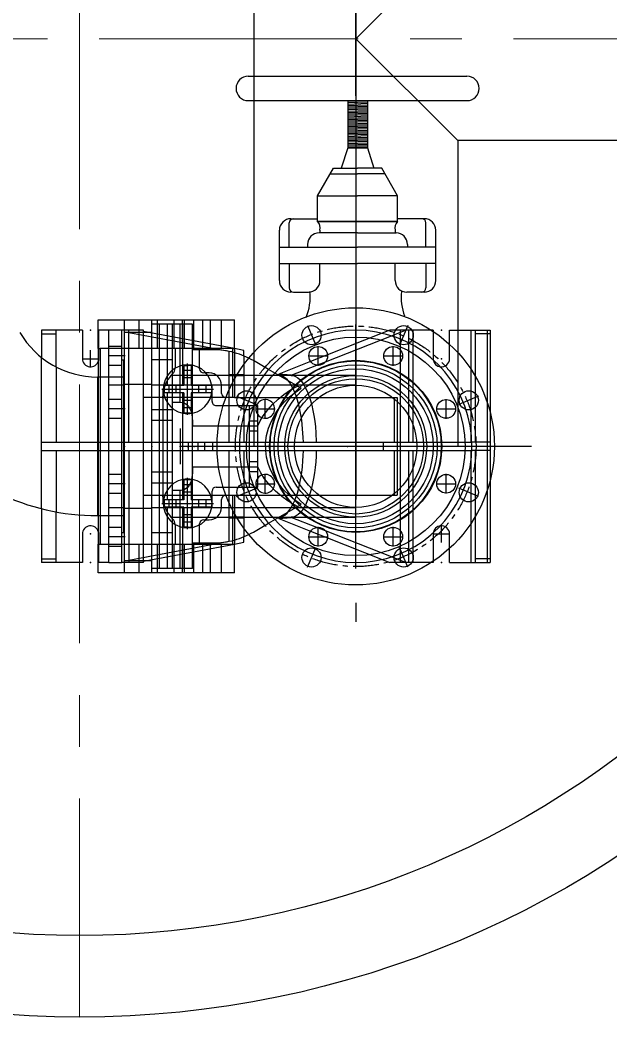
# Model space of a CAD drawing. Header units: millimetres. Extents: x 24859265 to 26550985, y 32092698 to 33532929.
# Drawn here: x 26305058 to 26305781, y 33049108 to 33050331 of the extents above; entities that cross this region are included whole.
import ezdxf

# ---------------------------------------------------------------- set-up
doc = ezdxf.new("R2010")
doc.units = ezdxf.units.MM
doc.linetypes.add('CENTER', pattern=[50.8, 31.75, -6.35, 6.35, -6.35])
doc.linetypes.add('осевая', pattern=[50.8, 31.75, -6.35, 6.35, -6.35])
for name, color, linetype in [('CL', 1, 'CENTER'), ('OUTLINE', 6, 'Continuous'), ('VIS', 7, 'Continuous')]:
    doc.layers.add(name, color=color, linetype=linetype)

msp = doc.modelspace()

# ---------------------------------------------------------------- linework, layer by layer
at = {"color": 1, "linetype": 'осевая', "lineweight": 15, "ltscale": 10}
for p, q in [((26305130.9466, 33051407.9935), (26305130.9466, 33049107.9935)), ((26303630.9466, 33050307.8732), (26306630.9466, 33050307.8732))]:
    msp.add_line(p, q, dxfattribs=at)
at = {"lineweight": 30}
for p, q in [((26305344.3614, 33050807.9935), (26305344.3614, 33049807.9935)), ((26305594.3614, 33050432.9935), (26305469.3614, 33050307.9935)), ((26305469.3614, 33050307.9935), (26305594.3614, 33050182.9935)), ((26306564.7655, 33050182.9935), (26305594.3614, 33050182.9935)), ((26305594.3614, 33050182.9935), (26305594.3614, 33049807.9935))]:
    msp.add_line(p, q, dxfattribs=at)
at = {"lineweight": 20}
msp.add_line((26305469.3614, 33050807.9935), (26305469.3614, 33049807.9935), dxfattribs=at)
at = {"color": 7}
for p, q in [((26305337.6696, 33050261.9935), (26305605.6696, 33050261.9935)), ((26305337.6696, 33050231.9935), (26305605.6696, 33050231.9935)), ((26305459.6696, 33050231.9935), (26305459.6696, 33050173.9935)), ((26305483.6696, 33050231.6178), (26305459.6696, 33050230.756)), ((26305483.6696, 33050230.0688), (26305459.6696, 33050229.207)), ((26305483.6696, 33050231.9935), (26305483.6696, 33050173.9935)), ((26305483.6696, 33050228.3453), (26305459.6696, 33050227.4835)), ((26305483.6696, 33050226.6217), (26305459.6696, 33050225.76)), ((26305483.6696, 33050224.8982), (26305459.6696, 33050224.0364)), ((26305483.6696, 33050223.1317), (26305459.6696, 33050222.27)), ((26305483.6696, 33050221.4082), (26305459.6696, 33050220.5464)), ((26305483.6696, 33050219.6847), (26305459.6696, 33050218.8229)), ((26305483.6696, 33050217.9611), (26305459.6696, 33050217.0994)), ((26305483.6696, 33050216.2376), (26305459.6696, 33050215.3759)), ((26305483.7005, 33050214.5141), (26305459.7005, 33050213.6523)), ((26305483.7005, 33050212.7906), (26305459.7005, 33050211.9288)), ((26305483.7005, 33050211.067), (26305459.7005, 33050210.2053)), ((26305483.7005, 33050209.3435), (26305459.7005, 33050208.4817)), ((26305483.7005, 33050207.62), (26305459.7005, 33050206.7582)), ((26305483.7005, 33050205.8964), (26305459.7005, 33050205.0347)), ((26305483.7005, 33050204.1729), (26305459.7005, 33050203.3112)), ((26305483.7005, 33050202.4494), (26305459.7005, 33050201.5876)), ((26305483.7005, 33050200.7259), (26305459.7005, 33050199.8641)), ((26305483.7005, 33050199.0023), (26305459.7005, 33050198.1406)), ((26305483.7005, 33050197.2788), (26305459.7005, 33050196.417)), ((26305483.7315, 33050195.5553), (26305459.7315, 33050194.6935)), ((26305483.7315, 33050193.8317), (26305459.7315, 33050192.97)), ((26305483.6696, 33050185.2141), (26305459.6696, 33050184.3523)), ((26305483.6696, 33050183.4906), (26305459.6696, 33050182.6288)), ((26305483.6696, 33050181.767), (26305459.6696, 33050180.9053)), ((26305483.7315, 33050192.1082), (26305459.7315, 33050191.2465)), ((26305483.7315, 33050190.3847), (26305459.7315, 33050189.5229)), ((26305483.7315, 33050188.6612), (26305459.7315, 33050187.7994)), ((26305483.7315, 33050186.9376), (26305459.7315, 33050186.0759)), ((26305459.6696, 33050174.0112), (26305451.7299, 33050149.0313)), ((26305483.6696, 33050180.0435), (26305459.6696, 33050179.1818)), ((26305483.6696, 33050178.32), (26305459.6696, 33050177.4582)), ((26305483.6696, 33050176.5965), (26305459.6696, 33050175.7347)), ((26305483.6696, 33050174.8729), (26305459.6696, 33050174.0112)), ((26305459.6696, 33050173.9935), (26305483.6696, 33050173.9935)), ((26305483.6696, 33050173.9935), (26305491.6092, 33050149.0313)), ((26305422.7271, 33050115.1102), (26305441.9582, 33050149.0313)), ((26305441.9582, 33050149.0313), (26305471.6696, 33050149.0313)), ((26305501.3809, 33050149.0313), (26305471.6696, 33050149.0313)), ((26305520.612, 33050115.1102), (26305501.3809, 33050149.0313)), ((26305438.1443, 33050142.304), (26305471.6696, 33050142.304)), ((26305505.1949, 33050142.304), (26305471.6696, 33050142.304)), ((26305422.7271, 33050083.7684), (26305422.7271, 33050115.1102)), ((26305422.7271, 33050115.1102), (26305471.6696, 33050115.1102)), ((26305520.612, 33050115.1102), (26305471.6696, 33050115.1102)), ((26305520.612, 33050083.7684), (26305520.612, 33050115.1102)), ((26305389.8301, 33050087.1606), (26305422.7271, 33050087.1606)), ((26305422.7271, 33050083.7684), (26305471.6696, 33050083.7684)), ((26305471.6696, 33050083.7684), (26305422.7271, 33050083.7684)), ((26305520.612, 33050083.7684), (26305471.6696, 33050083.7684)), ((26305471.6696, 33050083.7684), (26305520.612, 33050083.7684)), ((26305553.5091, 33050087.1606), (26305520.612, 33050087.1606)), ((26305375.8301, 33050011.2261), (26305375.8301, 33050073.1606)), ((26305387.9451, 33050052.2024), (26305387.9451, 33050082.1606)), ((26305425.4902, 33050073.1606), (26305425.4902, 33050069.7074)), ((26305517.8489, 33050073.1606), (26305517.8489, 33050069.7074)), ((26305555.394, 33050052.2024), (26305555.394, 33050082.1606)), ((26305567.5091, 33050011.2261), (26305567.5091, 33050073.1606)), ((26305432.1111, 33050069.7074), (26305424.4325, 33050069.7074)), ((26305471.6696, 33050069.7074), (26305432.1111, 33050069.7074)), ((26305471.6696, 33050069.7074), (26305511.228, 33050069.7074)), ((26305511.228, 33050069.7074), (26305518.9066, 33050069.7074)), ((26305375.8301, 33050052.2024), (26305471.6696, 33050052.2024)), ((26305410.4325, 33050055.7074), (26305410.4325, 33050052.2024)), ((26305567.5091, 33050052.2024), (26305471.6696, 33050052.2024)), ((26305532.9066, 33050055.7074), (26305532.9066, 33050052.2024)), ((26305375.8301, 33050032.1843), (26305471.6696, 33050032.1843)), ((26305387.9451, 33050032.1843), (26305387.9451, 33050002.2261)), ((26305425.4902, 33050011.2261), (26305425.4902, 33050032.1843)), ((26305567.5091, 33050032.1843), (26305471.6696, 33050032.1843)), ((26305517.8489, 33050011.2261), (26305517.8489, 33050032.1843)), ((26305555.394, 33050032.1843), (26305555.394, 33050002.2261)), ((26305392.9451, 33049997.2261), (26305411.4902, 33049997.2261)), ((26305550.394, 33049997.2261), (26305531.8489, 33049997.2261)), ((26305553.5091, 33049997.2261), (26305550.836, 33049997.2261))]:
    msp.add_line(p, q, dxfattribs=at)
for p, q in [((26305153.8614, 33049962.9935), (26305320.8614, 33049962.9935)), ((26305153.8614, 33049927.9935), (26305153.8614, 33049962.9935)), ((26305185.8614, 33049652.9935), (26305185.8614, 33049962.9935)), ((26305203.8614, 33049927.9935), (26305203.8614, 33049962.9935)), ((26305219.3614, 33049652.9935), (26305219.3614, 33049962.9935)), ((26305226.3614, 33049927.9935), (26305226.3614, 33049962.9935)), ((26305246.8614, 33049927.9935), (26305246.8614, 33049962.9935)), ((26305256.8614, 33049927.9935), (26305256.8614, 33049962.9935)), ((26305259.3614, 33049927.9935), (26305259.3614, 33049962.9935)), ((26305270.8614, 33049927.9935), (26305270.8614, 33049962.9935)), ((26305282.091, 33049927.9935), (26305282.091, 33049962.9935)), ((26305291.3758, 33049927.9935), (26305291.3758, 33049962.9935)), ((26305304.8614, 33049927.9935), (26305304.8614, 33049962.9935)), ((26305320.8614, 33049927.9935), (26305320.8614, 33049962.9935)), ((26305134.3614, 33049950.4935), (26305084.3614, 33049950.4935)), ((26305084.3614, 33049950.4935), (26305084.3614, 33049916.8788)), ((26305102.3614, 33049905.2406), (26305102.3614, 33049950.4935)), ((26305134.3614, 33049950.4935), (26305134.3614, 33049915.4935)), ((26305166.8614, 33049950.4935), (26305154.3614, 33049950.4935)), ((26305154.3614, 33049915.4935), (26305154.3614, 33049950.4935)), ((26305182.8614, 33049950.4935), (26305166.8614, 33049950.4935)), ((26305166.8614, 33049665.4935), (26305166.8614, 33049950.4935)), ((26305182.8614, 33049665.4935), (26305182.8614, 33049950.4935)), ((26305209.3614, 33049950.4935), (26305182.8614, 33049950.4935)), ((26305191.3614, 33049812.9935), (26305191.3614, 33049950.4935)), ((26305209.3614, 33049665.4935), (26305209.3614, 33049950.4935)), ((26305320.6584, 33049927.8582), (26305209.3614, 33049948.8406)), ((26305269.3614, 33049957.9935), (26305219.3614, 33049957.9935)), ((26305228.8972, 33049657.9935), (26305228.8972, 33049957.9935)), ((26305238.5564, 33049882.4935), (26305238.5564, 33049957.9935)), ((26305244.3614, 33049957.9935), (26305244.3614, 33049657.9935)), ((26305254.3614, 33049862.2613), (26305254.3614, 33049957.9935)), ((26305257.3614, 33049927.9935), (26305257.3614, 33049957.9935)), ((26305269.3614, 33049927.9935), (26305269.3614, 33049957.9935)), ((26305469.3614, 33049658.3685), (26305469.3614, 33049957.6185)), ((26305511.2584, 33049950.4935), (26305501.7981, 33049946.7527)), ((26305564.3614, 33049950.4935), (26305511.2584, 33049950.4935)), ((26305513.055, 33049943.6295), (26305530.4136, 33049950.4935)), ((26305524.3614, 33049665.4935), (26305524.3614, 33049950.4935)), ((26305534.58, 33049934.6931), (26305534.58, 33049950.4935)), ((26305539.6543, 33049931.9497), (26305539.6543, 33049950.4935)), ((26305564.3614, 33049950.4935), (26305564.3614, 33049915.4935)), ((26305584.3614, 33049915.4935), (26305584.3614, 33049950.4935)), ((26305584.3614, 33049950.4935), (26305634.3614, 33049950.4935)), ((26305610.9614, 33049823.9838), (26305610.9614, 33049950.4935)), ((26305616.3614, 33049812.9935), (26305616.3614, 33049950.4935)), ((26305630.7614, 33049665.4935), (26305630.7614, 33049950.4935)), ((26305634.3614, 33049950.4935), (26305634.3614, 33049665.4935)), ((26305084.3614, 33049946.107), (26305102.3614, 33049946.107)), ((26305185.8614, 33049947.8366), (26305219.3614, 33049947.8366)), ((26305191.3614, 33049947.8042), (26305314.3614, 33049924.6155)), ((26305432.4987, 33049911.7754), (26305513.055, 33049943.6295)), ((26305501.7981, 33049946.7527), (26305434.8512, 33049920.2801)), ((26305634.3614, 33049946.107), (26305616.3614, 33049946.107)), ((26305144.3614, 33049904.9935), (26305144.3614, 33049925.9935)), ((26305154.0643, 33049927.9935), (26305153.8614, 33049927.9935)), ((26305154.0643, 33049927.9935), (26305156.01, 33049927.9935)), ((26305154.0643, 33049687.9935), (26305154.0643, 33049927.9935)), ((26305318.7127, 33049927.9935), (26305156.01, 33049927.9935)), ((26305156.01, 33049927.9935), (26305156.01, 33049687.9935)), ((26305182.8614, 33049930.359), (26305166.8614, 33049930.359)), ((26305248.0614, 33049927.9935), (26305248.0614, 33049904.4265)), ((26305257.3614, 33049907.3874), (26305257.3614, 33049927.9935)), ((26305269.3614, 33049907.3874), (26305269.3614, 33049927.9935)), ((26305278.0614, 33049926.4935), (26305269.3614, 33049926.4935)), ((26305278.0614, 33049904.1452), (26305278.0614, 33049927.9935)), ((26305293.9831, 33049926.4935), (26305278.0614, 33049926.4935)), ((26305314.3614, 33049812.9935), (26305314.3614, 33049924.6155)), ((26305318.7127, 33049927.9935), (26305320.6584, 33049927.9935)), ((26305318.7127, 33049867.9935), (26305318.7127, 33049927.9935)), ((26305320.6584, 33049927.9935), (26305320.6584, 33049867.9935)), ((26305320.8614, 33049927.9935), (26305320.6584, 33049927.9935)), ((26305332.3614, 33049925.6519), (26305320.6584, 33049927.8582)), ((26305332.3614, 33049918.8359), (26305332.3614, 33049925.6519)), ((26305423.4393, 33049906.784), (26305423.4393, 33049930.934)), ((26305515.2834, 33049906.784), (26305515.2834, 33049930.934)), ((26305534.58, 33049812.9935), (26305534.58, 33049934.6931)), ((26305539.6543, 33049812.9935), (26305539.6543, 33049931.9497)), ((26305084.3614, 33049731.4871), (26305084.3614, 33049916.8788)), ((26305133.8614, 33049915.4935), (26305154.8614, 33049915.4935)), ((26305186.8114, 33049918.859), (26305165.9114, 33049918.859)), ((26305185.1543, 33049913.4935), (26305182.8614, 33049913.4935)), ((26305185.8614, 33049912.7864), (26305185.1543, 33049913.4935)), ((26305185.1543, 33049702.4935), (26305185.1543, 33049913.4935)), ((26305244.3614, 33049913.9935), (26305219.3614, 33049913.9935)), ((26305332.3614, 33049918.8359), (26305332.3614, 33049812.9935)), ((26305362.5827, 33049902.3576), (26305343.9831, 33049913.096)), ((26305414.1418, 33049912.0911), (26305375.0569, 33049896.6359)), ((26305411.3643, 33049918.859), (26305435.5143, 33049918.859)), ((26305434.8512, 33049920.2801), (26305414.1418, 33049912.0911)), ((26305421.6746, 33049907.4953), (26305432.4987, 33049911.7754)), ((26305503.2084, 33049918.859), (26305527.3584, 33049918.859)), ((26305102.3614, 33049905.2406), (26305102.3614, 33049812.9935)), ((26305166.8614, 33049907.359), (26305182.8614, 33049907.359)), ((26305257.3614, 33049882.4935), (26305257.3614, 33049907.3874)), ((26305258.8614, 33049906.7301), (26305258.8614, 33049882.4935)), ((26305267.8614, 33049900.8406), (26305258.8614, 33049900.8406)), ((26305263.3614, 33049846.4935), (26305263.3614, 33049909.4935)), ((26305267.8614, 33049907.3708), (26305267.8614, 33049882.4935)), ((26305269.3614, 33049708.5996), (26305269.3614, 33049907.3874)), ((26305269.3614, 33049712.2935), (26305269.3614, 33049903.6935)), ((26305278.0614, 33049902.9935), (26305278.0614, 33049904.1452)), ((26305402.6263, 33049879.2384), (26305362.5827, 33049902.3576)), ((26305390.3715, 33049895.1172), (26305421.6746, 33049907.4953)), ((26305154.0643, 33049892.9935), (26305152.803, 33049892.9935)), ((26305152.803, 33049892.9935), (26305152.803, 33049722.9935)), ((26305185.8614, 33049892.9935), (26305154.0643, 33049892.9935)), ((26305375.0569, 33049894.9935), (26305244.3614, 33049894.9935)), ((26305267.8614, 33049891.8899), (26305258.8614, 33049891.8899)), ((26305285.722, 33049897.9935), (26305283.0614, 33049897.9935)), ((26305289.8614, 33049897.9935), (26305285.722, 33049897.9935)), ((26305314.3614, 33049896.0753), (26305332.3614, 33049896.0753)), ((26305314.3614, 33049894.8497), (26305332.3614, 33049894.4524)), ((26305390.3715, 33049895.1172), (26305375.0569, 33049896.6359)), ((26305375.0569, 33049894.9935), (26305375.0569, 33049896.6359)), ((26305469.3614, 33049894.9935), (26305375.3377, 33049894.9935)), ((26305390.3715, 33049894.9935), (26305390.3715, 33049895.1172)), ((26305185.8614, 33049882.9935), (26305166.8614, 33049882.9935)), ((26305219.3614, 33049883.9935), (26305185.8614, 33049883.9935)), ((26305469.3614, 33049882.9935), (26305219.3614, 33049882.9935)), ((26305231.8614, 33049877.9935), (26305294.8614, 33049877.9935)), ((26305233.3614, 33049737.9935), (26305233.3614, 33049877.9935)), ((26305234.5465, 33049882.4935), (26305234.5465, 33049873.4935)), ((26305258.8614, 33049882.4935), (26305234.5465, 33049882.4935)), ((26305240.5143, 33049873.4935), (26305240.5143, 33049882.4935)), ((26305249.465, 33049873.4935), (26305249.465, 33049882.4935)), ((26305293.0219, 33049882.4935), (26305267.8614, 33049882.4935)), ((26305277.2577, 33049873.4935), (26305277.2577, 33049882.4935)), ((26305286.2084, 33049873.4935), (26305286.2084, 33049882.4935)), ((26305293.3493, 33049882.4935), (26305293.0219, 33049882.4935)), ((26305293.3493, 33049878.8447), (26305293.3493, 33049882.4935)), ((26305293.3493, 33049873.4935), (26305293.3493, 33049878.8447)), ((26305293.3614, 33049862.9935), (26305293.3614, 33049877.9935)), ((26305304.8614, 33049872.9935), (26305304.8614, 33049882.9935)), ((26305182.8614, 33049865.4155), (26305166.8614, 33049865.4155)), ((26305309.8614, 33049867.9935), (26305209.3614, 33049867.9935)), ((26305258.8614, 33049873.4935), (26305234.5465, 33049873.4935)), ((26305238.5564, 33049742.4935), (26305238.5564, 33049873.4935)), ((26305257.3614, 33049742.4935), (26305257.3614, 33049873.4935)), ((26305258.8614, 33049873.4935), (26305258.8614, 33049849.2569)), ((26305267.8614, 33049864.0971), (26305258.8614, 33049864.0971)), ((26305267.8614, 33049873.4935), (26305267.8614, 33049848.6162)), ((26305293.3493, 33049873.4935), (26305267.8614, 33049873.4935)), ((26305320.6584, 33049867.9935), (26305309.8614, 33049867.9935)), ((26305320.6584, 33049867.9935), (26305519.9937, 33049867.9935)), ((26305358.4958, 33049841.8405), (26305358.4958, 33049865.9905)), ((26305516.354, 33049867.9935), (26305516.354, 33049812.9935)), ((26305519.9937, 33049867.9935), (26305519.9937, 33049747.9935)), ((26305580.2269, 33049841.8405), (26305580.2269, 33049865.9905)), ((26305186.8114, 33049853.9155), (26305165.9114, 33049853.9155)), ((26305219.3614, 33049852.9935), (26305244.3614, 33049852.9935)), ((26305233.0614, 33049861.9935), (26305233.0614, 33049753.9935)), ((26305244.3614, 33049862.2613), (26305254.3614, 33049862.2613)), ((26305267.8614, 33049855.1464), (26305258.8614, 33049855.1464)), ((26305298.3614, 33049857.9935), (26305349.3614, 33049857.9935)), ((26305339.3614, 33049757.9935), (26305339.3614, 33049857.9935)), ((26305346.4208, 33049853.9155), (26305370.5708, 33049853.9155)), ((26305349.3614, 33049757.9935), (26305349.3614, 33049857.9935)), ((26305373.3619, 33049851.7566), (26305375.6439, 33049854.8814)), ((26305568.1519, 33049853.9155), (26305592.3019, 33049853.9155)), ((26305166.8614, 33049842.4155), (26305182.8614, 33049842.4155)), ((26305244.3614, 33049839.4935), (26305219.3614, 33049839.4935)), ((26305349.3614, 33049838.9935), (26305339.3614, 33049838.9935)), ((26305254.3614, 33049829.9935), (26305254.3614, 33049785.9935)), ((26305269.3614, 33049832.9935), (26305349.2784, 33049832.9935)), ((26305338.8614, 33049832.9935), (26305349.8614, 33049832.9935)), ((26305339.3614, 33049826.9935), (26305349.3614, 33049826.9935)), ((26305610.9614, 33049812.9935), (26305610.9614, 33049823.9838)), ((26305084.3614, 33049812.9935), (26305611.7736, 33049812.9935)), ((26305084.3614, 33049802.9935), (26305611.7736, 33049802.9935)), ((26305102.3614, 33049802.9935), (26305102.3614, 33049727.5745)), ((26305191.3614, 33049802.9935), (26305191.3614, 33049665.4935)), ((26305264.3614, 33049802.9935), (26305264.3614, 33049812.9935)), ((26305276.1292, 33049802.9935), (26305276.1292, 33049812.9935)), ((26305284.2324, 33049802.9935), (26305284.2324, 33049812.9935)), ((26305294.3614, 33049802.9935), (26305294.3614, 33049812.9935)), ((26305314.3614, 33049691.3715), (26305314.3614, 33049802.9935)), ((26305332.3614, 33049802.9935), (26305332.3614, 33049697.1511)), ((26305503.0828, 33049812.9935), (26305503.0828, 33049802.9935)), ((26305516.354, 33049802.9935), (26305516.354, 33049747.9935)), ((26305534.58, 33049681.2939), (26305534.58, 33049802.9935)), ((26305539.6543, 33049684.0372), (26305539.6543, 33049802.9935)), ((26305610.9614, 33049792.0032), (26305610.9614, 33049802.9935)), ((26305634.3614, 33049812.9935), (26305611.7736, 33049812.9935)), ((26305634.3614, 33049802.9935), (26305611.7736, 33049802.9935)), ((26305616.3614, 33049665.4935), (26305616.3614, 33049802.9935)), ((26305610.9614, 33049665.4935), (26305610.9614, 33049792.0032)), ((26305269.3614, 33049782.9935), (26305349.2784, 33049782.9935)), ((26305338.8614, 33049782.9935), (26305349.8614, 33049782.9935)), ((26305349.3614, 33049788.9935), (26305339.3614, 33049788.9935)), ((26305182.8614, 33049773.5715), (26305166.8614, 33049773.5715)), ((26305244.3614, 33049776.4935), (26305219.3614, 33049776.4935)), ((26305258.8614, 33049766.7301), (26305258.8614, 33049742.4935)), ((26305263.3614, 33049706.4935), (26305263.3614, 33049769.4935)), ((26305267.8614, 33049767.3708), (26305267.8614, 33049742.4935)), ((26305339.3614, 33049776.9935), (26305349.3614, 33049776.9935)), ((26305358.4958, 33049749.9965), (26305358.4958, 33049774.1465)), ((26305580.2269, 33049749.9965), (26305580.2269, 33049774.1465)), ((26305186.8114, 33049762.0715), (26305165.9114, 33049762.0715)), ((26305244.3614, 33049762.9935), (26305219.3614, 33049762.9935)), ((26305254.3614, 33049753.7256), (26305244.3614, 33049753.7256)), ((26305254.3614, 33049657.9935), (26305254.3614, 33049753.7256)), ((26305267.8614, 33049760.8406), (26305258.8614, 33049760.8406)), ((26305293.3614, 33049737.9935), (26305293.3614, 33049752.9935)), ((26305298.3614, 33049757.9935), (26305349.3614, 33049757.9935)), ((26305346.4208, 33049762.0715), (26305370.5708, 33049762.0715)), ((26305568.1519, 33049762.0715), (26305592.3019, 33049762.0715)), ((26305166.8614, 33049750.5715), (26305182.8614, 33049750.5715)), ((26305209.3614, 33049747.9935), (26305309.8614, 33049747.9935)), ((26305234.5465, 33049742.4935), (26305234.5465, 33049733.4935)), ((26305258.8614, 33049742.4935), (26305234.5465, 33049742.4935)), ((26305240.5143, 33049733.4935), (26305240.5143, 33049742.4935)), ((26305249.465, 33049733.4935), (26305249.465, 33049742.4935)), ((26305267.8614, 33049751.8899), (26305258.8614, 33049751.8899)), ((26305293.3493, 33049742.4935), (26305267.8614, 33049742.4935)), ((26305277.2577, 33049733.4935), (26305277.2577, 33049742.4935)), ((26305286.2084, 33049733.4935), (26305286.2084, 33049742.4935)), ((26305293.3493, 33049737.1423), (26305293.3493, 33049742.4935)), ((26305304.8614, 33049732.9935), (26305304.8614, 33049742.9935)), ((26305309.8614, 33049747.9935), (26305320.6584, 33049747.9935)), ((26305318.7127, 33049687.9935), (26305318.7127, 33049747.9935)), ((26305320.6584, 33049747.9935), (26305519.9937, 33049747.9935)), ((26305320.6584, 33049747.9935), (26305320.6584, 33049687.9935)), ((26305084.3614, 33049731.4871), (26305084.3614, 33049665.4935)), ((26305166.8614, 33049732.9935), (26305185.8614, 33049732.9935)), ((26305185.8614, 33049731.9935), (26305219.3614, 33049731.9935)), ((26305219.3614, 33049732.9935), (26305469.3614, 33049732.9935)), ((26305231.8614, 33049737.9935), (26305294.8614, 33049737.9935)), ((26305258.8614, 33049733.4935), (26305234.5465, 33049733.4935)), ((26305238.5564, 33049657.9935), (26305238.5564, 33049733.4935)), ((26305257.3614, 33049708.5996), (26305257.3614, 33049733.4935)), ((26305258.8614, 33049733.4935), (26305258.8614, 33049709.2569)), ((26305293.0219, 33049733.4935), (26305267.8614, 33049733.4935)), ((26305267.8614, 33049733.4935), (26305267.8614, 33049708.6162)), ((26305293.3493, 33049733.4935), (26305293.0219, 33049733.4935)), ((26305293.3493, 33049733.4935), (26305293.3493, 33049737.1423)), ((26305362.5827, 33049713.6294), (26305402.6263, 33049736.7486)), ((26305102.3614, 33049665.4935), (26305102.3614, 33049727.5745)), ((26305152.803, 33049722.9935), (26305154.0643, 33049722.9935)), ((26305154.0643, 33049722.9935), (26305185.8614, 33049722.9935)), ((26305244.3614, 33049720.9935), (26305375.0569, 33049720.9935)), ((26305267.8614, 33049724.0971), (26305258.8614, 33049724.0971)), ((26305283.0614, 33049717.9935), (26305285.722, 33049717.9935)), ((26305285.722, 33049717.9935), (26305289.8614, 33049717.9935)), ((26305332.3614, 33049721.5346), (26305314.3614, 33049721.1373)), ((26305332.3614, 33049719.9116), (26305314.3614, 33049719.9116)), ((26305375.0569, 33049719.3511), (26305375.0569, 33049720.9935)), ((26305375.0569, 33049719.3511), (26305390.3715, 33049720.8698)), ((26305375.0569, 33049719.3511), (26305414.1418, 33049703.8959)), ((26305375.3377, 33049720.9935), (26305390.3715, 33049720.9935)), ((26305390.3715, 33049720.8698), (26305390.3715, 33049720.9935)), ((26305421.6746, 33049708.4917), (26305390.3715, 33049720.8698)), ((26305390.4164, 33049720.9935), (26305469.3614, 33049720.9935)), ((26305182.8614, 33049708.628), (26305166.8614, 33049708.628)), ((26305248.0614, 33049711.5605), (26305248.0614, 33049687.9935)), ((26305257.3614, 33049687.9935), (26305257.3614, 33049708.5996)), ((26305267.8614, 33049715.1464), (26305258.8614, 33049715.1464)), ((26305269.3614, 33049687.9935), (26305269.3614, 33049708.5996)), ((26305278.0614, 33049711.8418), (26305278.0614, 33049712.9935)), ((26305278.0614, 33049687.9935), (26305278.0614, 33049711.8418)), ((26305343.9831, 33049702.891), (26305362.5827, 33049713.6294)), ((26305414.1418, 33049703.8959), (26305434.8512, 33049695.7069)), ((26305432.4987, 33049704.2116), (26305421.6746, 33049708.4917)), ((26305423.4393, 33049685.0529), (26305423.4393, 33049709.203)), ((26305513.055, 33049672.3575), (26305432.4987, 33049704.2116)), ((26305515.2834, 33049685.0529), (26305515.2834, 33049709.203)), ((26305574.3614, 33049689.9935), (26305574.3614, 33049710.9935)), ((26305134.3614, 33049700.4935), (26305134.3614, 33049665.4935)), ((26305154.3614, 33049665.4935), (26305154.3614, 33049700.4935)), ((26305186.8114, 33049697.128), (26305165.9114, 33049697.128)), ((26305182.8614, 33049702.4935), (26305185.1543, 33049702.4935)), ((26305185.1543, 33049702.4935), (26305185.8614, 33049703.2006)), ((26305244.3614, 33049701.9935), (26305219.3614, 33049701.9935)), ((26305332.3614, 33049690.3351), (26305332.3614, 33049697.1511)), ((26305411.3643, 33049697.128), (26305435.5143, 33049697.128)), ((26305434.8512, 33049695.7069), (26305501.7981, 33049669.2343)), ((26305503.2084, 33049697.128), (26305527.3584, 33049697.128)), ((26305563.8614, 33049700.4935), (26305584.8614, 33049700.4935)), ((26305564.3614, 33049700.4935), (26305564.3614, 33049665.4935)), ((26305584.3614, 33049665.4935), (26305584.3614, 33049700.4935)), ((26305153.8614, 33049687.9935), (26305154.0643, 33049687.9935)), ((26305153.8614, 33049652.9935), (26305153.8614, 33049687.9935)), ((26305154.0643, 33049687.9935), (26305156.01, 33049687.9935)), ((26305156.01, 33049687.9935), (26305318.7127, 33049687.9935)), ((26305166.8614, 33049685.628), (26305182.8614, 33049685.628)), ((26305314.3614, 33049691.3715), (26305191.3614, 33049668.1828)), ((26305203.8614, 33049652.9935), (26305203.8614, 33049687.9935)), ((26305209.3614, 33049667.1464), (26305320.6584, 33049688.1288)), ((26305226.3614, 33049652.9935), (26305226.3614, 33049687.9935)), ((26305246.8614, 33049652.9935), (26305246.8614, 33049687.9935)), ((26305256.8614, 33049652.9935), (26305256.8614, 33049687.9935)), ((26305257.3614, 33049657.9935), (26305257.3614, 33049687.9935)), ((26305259.3614, 33049652.9935), (26305259.3614, 33049687.9935)), ((26305269.3614, 33049689.4935), (26305278.0614, 33049689.4935)), ((26305269.3614, 33049657.9935), (26305269.3614, 33049687.9935)), ((26305270.8614, 33049652.9935), (26305270.8614, 33049687.9935)), ((26305278.0614, 33049689.4935), (26305293.9831, 33049689.4935)), ((26305282.091, 33049652.9935), (26305282.091, 33049687.9935)), ((26305291.3758, 33049652.9935), (26305291.3758, 33049687.9935)), ((26305304.8614, 33049652.9935), (26305304.8614, 33049687.9935)), ((26305318.7127, 33049687.9935), (26305320.6584, 33049687.9935)), ((26305320.6584, 33049688.1288), (26305332.3614, 33049690.3351)), ((26305320.6584, 33049687.9935), (26305320.8614, 33049687.9935)), ((26305320.8614, 33049652.9935), (26305320.8614, 33049687.9935)), ((26305534.58, 33049665.4935), (26305534.58, 33049681.2939)), ((26305539.6543, 33049665.4935), (26305539.6543, 33049684.0372)), ((26305084.3614, 33049669.88), (26305102.3614, 33049669.88)), ((26305185.8614, 33049668.1503), (26305219.3614, 33049668.1503)), ((26305501.7981, 33049669.2343), (26305511.2584, 33049665.4935)), ((26305530.4136, 33049665.4935), (26305513.055, 33049672.3575)), ((26305634.3614, 33049669.88), (26305616.3614, 33049669.88)), ((26305134.3614, 33049665.4935), (26305084.3614, 33049665.4935)), ((26305166.8614, 33049665.4935), (26305154.3614, 33049665.4935)), ((26305166.8614, 33049665.4935), (26305182.8614, 33049665.4935)), ((26305209.3614, 33049665.4935), (26305182.8614, 33049665.4935)), ((26305269.3614, 33049657.9935), (26305219.3614, 33049657.9935)), ((26305564.3614, 33049665.4935), (26305511.2584, 33049665.4935)), ((26305584.3614, 33049665.4935), (26305634.3614, 33049665.4935)), ((26305320.8614, 33049652.9935), (26305153.8614, 33049652.9935))]:
    msp.add_line(p, q)
for points in [[(26305267.8614, 33049907.3708), (26305267.3151, 33049907.277), (26305266.693, 33049907.1885), (26305266, 33049907.106), (26305265.2412, 33049907.0302), (26305264.4224, 33049906.9616), (26305263.5499, 33049906.9008), (26305262.6303, 33049906.8482), (26305261.6706, 33049906.8043), (26305260.6781, 33049906.7693), (26305259.6603, 33049906.7435), (26305258.8614, 33049906.7301)], [(26305405.2145, 33049812.9935), (26305405.0222, 33049819.0092), (26305404.3264, 33049829.5512), (26305403.1662, 33049839.918), (26305402.1303, 33049846.6602), (26305400.9451, 33049852.9094), (26305399.5675, 33049858.9334), (26305398.0115, 33049864.6394), (26305396.2719, 33049870.0175), (26305394.4376, 33049874.8137), (26305392.4611, 33049879.1816), (26305390.3226, 33049883.1357), (26305388.062, 33049886.5747), (26305385.7648, 33049889.3875), (26305383.3803, 33049891.6551), (26305380.8885, 33049893.3732), (26305378.3385, 33049894.4844), (26305375.0569, 33049894.9935)], [(26305390.3715, 33049894.9935), (26305392.9903, 33049894.6845), (26305395.6092, 33049893.747), (26305398.2468, 33049892.1405), (26305400.8468, 33049889.8637), (26305403.2846, 33049887.0471), (26305405.6487, 33049883.6111), (26305407.9537, 33049879.4943), (26305410.1415, 33049874.7564), (26305412.0451, 33049869.8281), (26305413.8113, 33049864.4054), (26305415.4465, 33049858.4198), (26305416.9053, 33049851.9835), (26305418.0863, 33049845.6421), (26305419.0875, 33049838.985), (26305419.9077, 33049831.9464), (26305420.5193, 33049824.67), (26305421.033, 33049812.9935)], [(26305349.2784, 33049832.9935), (26305352.4103, 33049839.322), (26305356.0822, 33049845.3556), (26305361.4458, 33049852.6211), (26305367.4474, 33049859.3724), (26305374.2014, 33049865.7854), (26305381.4539, 33049871.6304), (26305389.4994, 33049877.1141), (26305397.9605, 33049881.9322)], [(26305375.6439, 33049854.8814), (26305375.6978, 33049854.9491), (26305381.7169, 33049862.0718), (26305388.3685, 33049868.5796), (26305395.2691, 33049874.214), (26305402.6263, 33049879.2384)], [(26305254.3614, 33049862.2613), (26305257.9216, 33049861.7198), (26305261.0172, 33049860.25), (26305262.8475, 33049858.7884), (26305264.3708, 33049857.0824), (26305266.2112, 33049854.0613), (26305267.5022, 33049850.7531), (26305268.8513, 33049844.2285), (26305269.3213, 33049837.3303), (26305269.3614, 33049834.0703)], [(26305373.1963, 33049764.4683), (26305369.4139, 33049770.4144), (26305364.9976, 33049779.1253), (26305362.1532, 33049786.7714), (26305360.1431, 33049794.7014), (26305359.0462, 33049802.7797), (26305358.9724, 33049812.0436), (26305360.1256, 33049821.2365), (26305362.5015, 33049830.2946), (26305365.9852, 33049839.0294), (26305370.4315, 33049847.2834), (26305373.3619, 33049851.7566)], [(26305258.8614, 33049849.2569), (26305259.8933, 33049849.2384), (26305260.906, 33049849.2105), (26305261.8917, 33049849.1735), (26305262.8429, 33049849.1275), (26305263.7525, 33049849.0731), (26305264.6133, 33049849.0105), (26305265.419, 33049848.9402), (26305266.1634, 33049848.8628), (26305266.8407, 33049848.7789), (26305267.446, 33049848.6892), (26305267.8614, 33049848.6162)], [(26305375.0569, 33049720.9935), (26305377.5917, 33049721.2967), (26305380.1265, 33049722.2146), (26305382.6797, 33049723.7835), (26305385.196, 33049726.0006), (26305387.5544, 33049728.7345), (26305389.8422, 33049732.0604), (26305392.0731, 33049736.0324), (26305394.1933, 33049740.5918), (26305396.0747, 33049745.4148), (26305397.8233, 33049750.72), (26305399.4459, 33049756.5706), (26305400.8994, 33049762.8592), (26305402.1016, 33049769.1602), (26305403.1266, 33049775.7794), (26305403.9738, 33049782.7809), (26305404.6158, 33049790.024), (26305404.9987, 33049796.4567), (26305405.2145, 33049802.9935)], [(26305421.033, 33049802.9935), (26305420.7882, 33049795.9032), (26305420.3472, 33049788.9684), (26305419.7013, 33049782.0685), (26305418.8538, 33049775.3036), (26305417.7986, 33049768.6782), (26305416.5958, 33049762.5293), (26305415.2045, 33049756.6102), (26305413.6391, 33049751.0105), (26305411.8951, 33049745.739), (26305410.0459, 33049741.0043), (26305408.0574, 33049736.6978), (26305405.9111, 33049732.8042), (26305403.6467, 33049729.4191), (26305401.3165, 33049726.6125), (26305398.9003, 33049724.3519), (26305396.3791, 33049722.6387), (26305393.8013, 33049721.5247), (26305390.3715, 33049720.9935)], [(26305269.3614, 33049781.9167), (26305269.2097, 33049775.6515), (26305268.545, 33049769.5904), (26305267.0528, 33049763.9103), (26305264.919, 33049759.6691), (26305263.4154, 33049757.7728), (26305261.5736, 33049756.1254), (26305258.4241, 33049754.4357), (26305255.2539, 33049753.759), (26305254.3614, 33049753.7256)], [(26305397.9605, 33049734.0548), (26305386.7603, 33049740.6336), (26305378.714, 33049746.4541), (26305371.1879, 33049752.932), (26305364.0446, 33049760.2964), (26305357.6671, 33049768.329), (26305353.1183, 33049775.4092), (26305349.2784, 33049782.9935)], [(26305267.8614, 33049767.3708), (26305267.3151, 33049767.277), (26305266.693, 33049767.1885), (26305266, 33049767.106), (26305265.2412, 33049767.0302), (26305264.4224, 33049766.9616), (26305263.5499, 33049766.9008), (26305262.6303, 33049766.8482), (26305261.6706, 33049766.8043), (26305260.6781, 33049766.7693), (26305259.6603, 33049766.7435), (26305258.8614, 33049766.7301)], [(26305402.6263, 33049736.7486), (26305394.892, 33049742.0578), (26305387.6528, 33049748.0537), (26305381.0123, 33049754.6771), (26305374.8047, 33049762.2291), (26305373.1963, 33049764.4683)], [(26305258.8614, 33049709.2569), (26305259.8933, 33049709.2384), (26305260.906, 33049709.2105), (26305261.8917, 33049709.1735), (26305262.8429, 33049709.1275), (26305263.7525, 33049709.0731), (26305264.6133, 33049709.0105), (26305265.419, 33049708.9402), (26305266.1634, 33049708.8628), (26305266.8407, 33049708.7789), (26305267.446, 33049708.6892), (26305267.8614, 33049708.6162)]]:
    msp.add_lwpolyline(points)
at = {"ltscale": 10}
msp.add_circle((26305130.9466, 33050307.9935), 1200, dxfattribs=at)
at = {"lineweight": 30}
msp.add_circle((26305130.9466, 33050307.9935), 1100, dxfattribs=at)
for centre, radius in [((26305423.4393, 33049918.859), 11.5), ((26305515.2834, 33049918.859), 11.5), ((26305469.3614, 33049807.9935), 105.5), ((26305469.3614, 33049807.9935), 104.7929), ((26305469.3614, 33049807.9935), 95), ((26305469.3614, 33049807.9935), 87), ((26305469.3614, 33049807.9935), 83), ((26305469.3614, 33049807.9935), 75), ((26305580.2269, 33049853.9155), 11.5), ((26305580.2269, 33049762.0715), 11.5), ((26305423.4393, 33049697.128), 11.5), ((26305515.2834, 33049697.128), 11.5)]:
    msp.add_circle(centre, radius)
at = {"color": 7}
for centre, radius, start, end in [((26305337.6696, 33050246.9935), 15, 90, 270), ((26305605.6696, 33050246.9935), 15, 270, 90), ((26305389.8301, 33050073.1606), 14, 90, 180), ((26305392.9451, 33050082.1606), 5, 90, 180), ((26305414.8021, 33050076.0403), 11.0693, 344.9207533, 44.2788936), ((26305528.5371, 33050076.0403), 11.0693, 135.7211064, 195.0792467), ((26305550.394, 33050082.1606), 5, 0, 90), ((26305553.5091, 33050073.1606), 14, 0, 90), ((26305424.4325, 33050055.7074), 14, 90, 180), ((26305518.9066, 33050055.7074), 14, 0, 90), ((26305389.8301, 33050011.2261), 14, 180, 270), ((26305411.4902, 33050011.2261), 14, 270, 0), ((26305531.8489, 33050011.2261), 14, 180, 270), ((26305553.5091, 33050011.2261), 14, 270, 0), ((26305392.9451, 33050002.2261), 5, 180, 270), ((26305348.2655, 33049990.9217), 65.3197, 337.43344, 6.0631503), ((26305590.4572, 33049990.9217), 65.3197, 173.9368497, 200.6190404), ((26305550.394, 33050002.2261), 5, 270, 0)]:
    msp.add_arc(centre, radius, start, end, dxfattribs=at)
for centre, radius, start, end in [((26305469.3614, 33049807.9935), 142.5, 200.5409775, 159.4590225), ((26305152.803, 33050002.9935), 110, 210.2502893, 270), ((26305293.9831, 33049826.4935), 100, 74.5288517, 90), ((26305144.3614, 33049915.4935), 10, 180, 345.9989218), ((26305144.3614, 33049915.4935), 10, 345.9989218, 0), ((26305293.9831, 33049826.4935), 100, 60, 74.5288517), ((26305574.3614, 33049915.4935), 10, 180, 187.8820878), ((26305574.3614, 33049915.4935), 10, 187.8820878, 263.465986), ((26305574.3614, 33049915.4935), 10, 263.465986, 0), ((26305263.3614, 33049877.9935), 30, 0, 180), ((26305238.0614, 33049904.4265), 10, 314.7899371, 356.3310345), ((26305238.0614, 33049904.4265), 10, 356.3310345, 0), ((26305283.0614, 33049902.9935), 5, 180, 270), ((26305274.6959, 33049867.5224), 42, 134.7899397, 169.7867879), ((26305289.8614, 33049882.9935), 15, 0.0000009, 90), ((26305263.3614, 33049877.9935), 30, 180, 0), ((26305274.6959, 33049867.5224), 42, 169.7867879, 187.5643651), ((26305298.3614, 33049862.9935), 5, 179.9999991, 270), ((26305309.8614, 33049872.9935), 5, 180, 270), ((26305358.4958, 33049853.9155), 11.5, 217.4107613, 159.2305991), ((26305469.3614, 33049807.9935), 142.5, 159.4590225, 200.5409775), ((26305358.4958, 33049853.9155), 11.5, 159.2305991, 217.4107613), ((26305263.3614, 33049737.9935), 30, 0, 180), ((26305358.4958, 33049762.0715), 11.5, 142.5892387, 200.7694009), ((26305358.4958, 33049762.0715), 11.5, 200.7694009, 142.5892387), ((26305274.6959, 33049748.4646), 42, 172.4356349, 190.2132121), ((26305298.3614, 33049752.9935), 5, 90, 179.9999991), ((26305152.803, 33050002.9935), 280, 244.0820728, 270), ((26305274.6959, 33049748.4646), 42, 190.2132121, 225.2100606), ((26305309.8614, 33049742.9935), 5, 90, 180), ((26305263.3614, 33049737.9935), 30, 180, 0), ((26305289.8614, 33049732.9935), 15, 270, 0.0000009), ((26305238.0614, 33049711.5605), 10, 3.6689655, 45.2100606), ((26305283.0614, 33049712.9935), 5, 90, 180), ((26305144.3614, 33049700.4935), 10, 14.0010782, 180), ((26305238.0614, 33049711.5605), 10, 0, 3.6689655), ((26305574.3614, 33049700.4935), 10, 96.534014, 172.1179122), ((26305574.3614, 33049700.4935), 10, 0, 96.534014), ((26305144.3614, 33049700.4935), 10, 0, 14.0010782), ((26305293.9831, 33049789.4935), 100, 270, 285.4711483), ((26305293.9831, 33049789.4935), 100, 285.4711483, 300), ((26305574.3614, 33049700.4935), 10, 172.1179122, 180)]:
    msp.add_arc(centre, radius, start, end)
for p in [(26305144.3614, 33049950.4935, -214), (26305185.8614, 33049950.4935, 166), (26305574.3614, 33049950.4935, -214), (26305144.3614, 33049915.4935, -214), (26305574.3614, 33049915.4935, -214), (26305185.8614, 33049807.9935, 166), (26305185.8614, 33049807.9935, 166), (26305185.8614, 33049807.9935, 166), (26305219.3614, 33049807.9935, 166), (26305219.3614, 33049807.9935, 166), (26305254.3614, 33049807.9935, 63), (26305263.3614, 33049807.9935, 297), (26305263.3614, 33049807.9935, 3297), (26305271.3614, 33049807.9935, 166), (26305320.8614, 33049807.9935, 374), (26305326.8614, 33049807.9935, 416), (26305459.3614, 33049807.9935, 3297), (26305469.3614, 33049807.9935, 416), (26305469.3614, 33049807.9935, 416), (26305469.3614, 33049807.9935, 3297), (26305611.8614, 33049807.9935, 416), (26305634.3614, 33049807.9935, -214), (26305144.3614, 33049700.4935, -214), (26305574.3614, 33049700.4935, -214), (26305144.3614, 33049665.4935, -214), (26305185.8614, 33049665.4935, 166), (26305574.3614, 33049665.4935, -214)]:
    msp.add_point(p)
at = {"layer": 'CL', "color": 7, "ltscale": 20}
for p, q in [((26305469.3614, 33050237.9854), (26305469.3614, 33051023.3862)), ((26305469.3614, 33050378.0016), (26305469.3614, 33049592.6008)), ((26305684.7541, 33049807.9935), (26305253.9686, 33049807.9935))]:
    msp.add_line(p, q, dxfattribs=at)
at = {"layer": 'CL', "color": 7}
for p, q in [((26305410.222, 33049956.3411), (26305420.3186, 33049931.9656)), ((26305533.1172, 33049956.3411), (26305523.0205, 33049931.9656)), ((26305323.3219, 33049869.4411), (26305347.6974, 33049859.3444)), ((26305620.0172, 33049869.4411), (26305595.6417, 33049859.3444)), ((26305323.3219, 33049746.5459), (26305347.6974, 33049756.6425)), ((26305620.0172, 33049746.5459), (26305595.6417, 33049756.6425)), ((26305410.222, 33049659.6459), (26305420.3186, 33049684.0213)), ((26305533.1172, 33049659.6459), (26305523.0205, 33049684.0213))]:
    msp.add_line(p, q, dxfattribs=at)
at = {"layer": 'CL', "color": 252}
msp.add_circle((26305469.3614, 33049807.9935), 147.5, dxfattribs=at)
at = {"layer": 'OUTLINE', "color": 7}
for centre, radius in [((26305469.3614, 33049807.9935), 170), ((26305415.2238, 33049944.2657), 11.75), ((26305528.1154, 33049944.2657), 11.75), ((26305335.3973, 33049864.4393), 11.75), ((26305607.9418, 33049864.4393), 11.75), ((26305335.3973, 33049751.5477), 11.75), ((26305607.9418, 33049751.5477), 11.75), ((26305415.2238, 33049671.7213), 11.75), ((26305528.1154, 33049671.7213), 11.75)]:
    msp.add_circle(centre, radius, dxfattribs=at)
at = {"layer": 'VIS', "color": 7}
for radius in [134, 100]:
    msp.add_circle((26305469.3614, 33049807.9935), radius, dxfattribs=at)

doc.saveas('drawing.dxf')
